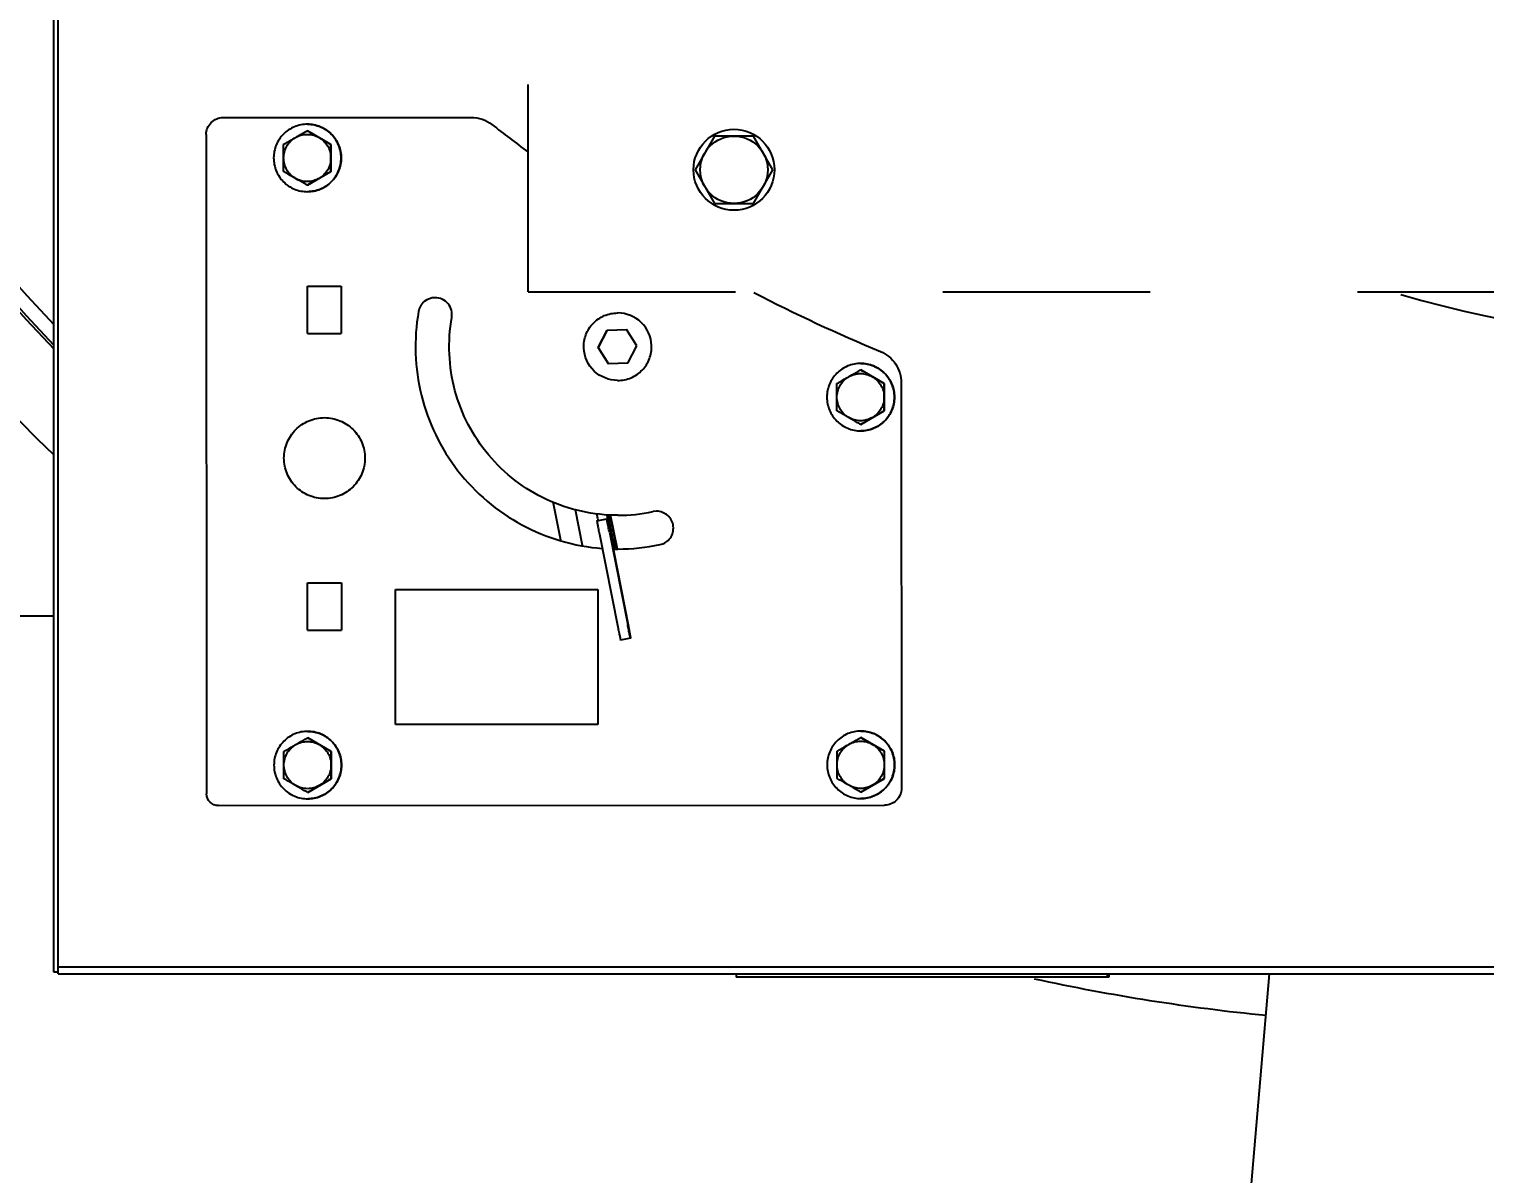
# Model space of a CAD drawing. Header units: millimetres. Extents: x 6781 to 13993, y -7973 to 4183.
# Drawn here: x 12233.8 to 12449.6, y 2754.2 to 2923.9 of the extents above; entities that cross this region are included whole.
import ezdxf

# ---------------------------------------------------------------- set-up
doc = ezdxf.new("R2010")
doc.units = ezdxf.units.MM
doc.header["$LTSCALE"] = 307.34
doc.header["$PDMODE"] = 3
doc.header["$PDSIZE"] = 8
doc.linetypes.add('HIDDEN', pattern=[0.2, 0.1, -0.1])
doc.layers.get('0').update_dxf_attribs({"linetype": 'CONTINUOUS'})
doc.layers.get('Defpoints').update_dxf_attribs({"linetype": 'CONTINUOUS'})
doc.styles.get("Standard").update_dxf_attribs({"font": 'calibri.ttf'})
doc.dimstyles.new('DIMSTYLE_2', dxfattribs={"dimtxt": 35, "dimasz": 35, "dimexe": 1.5, "dimexo": 1, "dimgap": 0.875, "dimtad": 1, "dimdec": 0, "dimdsep": 46, "dimtxsty": 'Standard', "dimblk": '_FILLED', "dimblk1": '_FILLED', "dimblk2": '_FILLED', "dimcen": 0.09, "dimazin": 2, "dimtp": 0.01, "dimtm": 0.01, "dimtfac": 1, "dimtdec": 0, "dimtofl": 0, "dimtmove": 0, "dimatfit": 3, "dimldrblk": '_FILLED', "dimfxl": 1, "dimtolj": 1, "dimarcsym": 0})

# ---------------------------------------------------------------- blocks, each defined once
blk = doc.blocks.new('_FILLED')
at = {"color": 0, "linetype": 'ByBlock'}
blk.add_solid([(0, 0), (-1, 0.2143), (-1, -0.2143)], dxfattribs=at)
blk = doc.blocks.new('*D274')
at = {"color": 0, "linetype": 'Continuous', "lineweight": -2}
for p, q in [((12747.8, 3569.94), (12747.8, 3458.6)), ((12237.46, 2785.09), (12237.46, 3461.6)), ((12272.46, 3460.1), (12712.8, 3460.1))]:
    blk.add_line(p, q, dxfattribs=at)
at = {"layer": 'Defpoints', "color": 0}
for p in [(12747.8, 3570.94), (12747.8, 3460.1), (12237.46, 2784.09)]:
    blk.add_point(p, dxfattribs=at)
at = {"color": 0, "linetype": 'ByBlock', "lineweight": -2, "xscale": 35, "yscale": 35, "zscale": 35, "rotation": 180}
blk.add_blockref('_FILLED', (12237.46, 3460.1), dxfattribs=at)
at = {"color": 0, "linetype": 'ByBlock', "lineweight": -2, "xscale": 35, "yscale": 35, "zscale": 35}
blk.add_blockref('_FILLED', (12747.8, 3460.1), dxfattribs=at)
at = {"color": 0, "lineweight": 25, "insert": (12497.65, 3507.64), "char_height": 35, "attachment_point": 2, "line_spacing_factor": 0.9}
blk.add_mtext('\\A1;510', dxfattribs=at)

msp = doc.modelspace()

# ---------------------------------------------------------------- linework, layer by layer
at = {"color": 0, "linetype": 'HIDDEN', "lineweight": 25}
for q in [(12307.79589, 3166.93639), (12523.79589, 2884.93639)]:
    msp.add_line((12307.79589, 2884.93639), q, dxfattribs=at)
at = {"color": 0, "linetype": 'Continuous', "lineweight": 25}
for p, q in [((12238.13413, 2784.83663), (12238.13413, 3048.83663)), ((12237.45955, 2784.07663), (12237.45955, 3045.58663)), ((12262.57034, 2910.78863), (12299.33792, 2910.8073)), ((12275.04404, 2908.83643), (12275.06351, 2908.83643)), ((12278.56336, 2906.81571), (12275.06351, 2908.83643)), ((12260.07172, 2908.28736), (12260.12135, 2810.53738)), ((12278.56336, 2906.81571), (12278.54387, 2906.81571)), ((12278.56336, 2902.77425), (12278.56336, 2906.81571)), ((12335.40914, 2908.04639), (12332.52239, 2903.04639)), ((12341.18265, 2908.04639), (12335.40914, 2908.04639)), ((12344.0694, 2903.04639), (12341.18265, 2908.04639)), ((12275.06351, 2900.75353), (12278.56336, 2902.77425)), ((12278.56336, 2902.77425), (12278.54389, 2902.77425)), ((12332.52239, 2903.04639), (12335.40914, 2898.04639)), ((12341.18265, 2898.04639), (12344.0694, 2903.04639)), ((12275.06351, 2900.75353), (12275.04403, 2900.75353)), ((12335.40914, 2898.04639), (12341.18265, 2898.04639)), ((12275.07782, 2885.79498), (12280.08227, 2885.79752)), ((12275.08138, 2878.79498), (12275.07782, 2885.79498)), ((12280.07761, 2885.79752), (12280.08116, 2878.79752)), ((12280.08227, 2885.79752), (12280.08582, 2878.79752)), ((12321.03374, 2881.81834), (12321.08505, 2881.81834)), ((12275.08138, 2878.79498), (12280.08582, 2878.79752)), ((12319.4838, 2879.25663), (12318.14491, 2876.69918)), ((12318.1785, 2876.69918), (12319.51738, 2879.25663)), ((12319.4838, 2879.25663), (12322.36796, 2879.3758)), ((12323.91324, 2876.93751), (12322.36796, 2879.3758)), ((12318.14491, 2876.69918), (12319.69019, 2874.26089)), ((12318.1785, 2876.69918), (12318.14491, 2876.69918)), ((12319.71415, 2874.27608), (12318.1785, 2876.69918)), ((12322.57435, 2874.38006), (12323.91324, 2876.93751)), ((12322.57435, 2874.38006), (12319.69019, 2874.26089)), ((12357.05849, 2873.37808), (12357.07796, 2873.37808)), ((12360.57781, 2871.35735), (12357.07796, 2873.37808)), ((12321.03374, 2871.81834), (12321.08505, 2871.81834)), ((12360.57781, 2871.35735), (12360.55832, 2871.35736)), ((12360.57781, 2867.3159), (12360.57781, 2871.35735)), ((12363.08594, 2871.48488), (12363.11648, 2811.33968)), ((12277.59135, 2866.29626), (12277.59438, 2866.29626)), ((12357.07796, 2865.29517), (12360.57781, 2867.3159)), ((12360.57781, 2867.3159), (12360.55833, 2867.31589)), ((12357.07796, 2865.29517), (12357.05848, 2865.29517)), ((12277.59744, 2854.29626), (12277.59441, 2854.29626)), ((12312.6078, 2848.12051), (12311.47673, 2853.81175)), ((12314.7616, 2852.67295), (12315.81521, 2847.37147)), ((12317.97861, 2850.98366), (12319.44977, 2851.27606)), ((12319.59904, 2851.27606), (12319.44977, 2851.27606)), ((12319.59203, 2851.90583), (12319.71255, 2851.30721)), ((12319.62976, 2851.37593), (12319.6454, 2851.29345)), ((12319.67525, 2851.29896), (12319.66124, 2851.36636)), ((12321.016, 2846.82209), (12320.01063, 2851.8808)), ((12326.81352, 2852.42219), (12326.29503, 2852.3673)), ((12318.34981, 2849.02203), (12321.0788, 2835.2906)), ((12319.82097, 2849.31443), (12322.54996, 2835.58301)), ((12320.09754, 2848.33362), (12320.18383, 2848.33362)), ((12320.23322, 2848.3349), (12320.25224, 2848.24332)), ((12320.28372, 2848.23375), (12320.26375, 2848.33899)), ((12320.41738, 2846.63124), (12322.65029, 2835.32375)), ((12275.10017, 2841.79499), (12280.10461, 2841.79753)), ((12275.10372, 2834.79499), (12275.10017, 2841.79499)), ((12280.09995, 2841.79753), (12280.1035, 2834.79753)), ((12280.10461, 2841.79753), (12280.10817, 2834.79753)), ((12288.10011, 2840.80159), (12318.0988, 2840.81682)), ((12288.11026, 2820.80159), (12288.10011, 2840.80159)), ((12318.0988, 2840.81682), (12318.10895, 2820.81683)), ((12318.10346, 2840.81682), (12318.11362, 2820.81683)), ((12106.8472, 2836.93639), (12237.45955, 2836.93639)), ((12275.10372, 2834.79499), (12280.10817, 2834.79753)), ((12322.95847, 2833.62138), (12321.48731, 2833.32897)), ((12318.10895, 2820.81683), (12288.11026, 2820.80159)), ((12275.08601, 2818.83644), (12275.10548, 2818.83644)), ((12278.60533, 2816.81572), (12275.10548, 2818.83644)), ((12357.08243, 2818.87808), (12357.1019, 2818.87808)), ((12360.60175, 2816.85736), (12357.1019, 2818.87808)), ((12278.60533, 2816.81572), (12278.58584, 2816.81572)), ((12278.60533, 2812.77427), (12278.60533, 2816.81572)), ((12360.60175, 2816.85736), (12360.58226, 2816.85736)), ((12360.60175, 2812.81591), (12360.60175, 2816.85736)), ((12275.10548, 2810.75354), (12278.60533, 2812.77427)), ((12278.60533, 2812.77427), (12278.58585, 2812.77426)), ((12357.1019, 2810.79518), (12360.60175, 2812.81591)), ((12360.60175, 2812.81591), (12360.58227, 2812.8159)), ((12275.10548, 2810.75354), (12275.086, 2810.75354)), ((12357.1019, 2810.79518), (12357.08242, 2810.79518)), ((12261.87217, 2808.78826), (12360.61786, 2808.83841)), ((12238.14533, 2784.07663), (12237.45955, 2784.07663)), ((12465.12426, 2784.83663), (12238.13413, 2784.83663)), ((12238.14533, 2783.83663), (12238.14533, 2784.83663)), ((12238.14533, 2783.83663), (12465.13545, 2783.83663)), ((12338.60744, 2783.83663), (12338.60744, 2783.33663)), ((12364.20232, 2162.87553), (12417.69358, 2783.83663)), ((12393.60505, 2783.83663), (12393.60505, 2783.33663)), ((12393.88493, 2783.83663), (12393.88493, 2783.33663)), ((12393.88493, 2783.33663), (12338.60744, 2783.33663))]:
    msp.add_line(p, q, dxfattribs=at)
for radius in [6, 5]:
    msp.add_circle((12338.29589, 2903.04639), radius, dxfattribs=at)
for centre, radius, start, end in [((12446.87405, 3077.83788), 301.6, 62.0342293, 226.0323241), ((12446.87405, 3077.83788), 290.49174, 78.2975741, 223.872725), ((12446.87405, 3077.83788), 290.1, 78.2730608, 223.7869135), ((12446.87405, 3077.83788), 288, 78.2382703, 223.363236), ((12456.19216, 3106.82532), 249.97204, 232.0355105, 233.5607689), ((12456.24398, 3106.92669), 250.08629, 242.6248669, 247.3684679), ((11587.26383, 2704.17839), 747.07966, 11.12662986, 11.35799275), ((12321.07796, 2876.88325), 25.06492, 270.0125952, 282.013525), ((12321.08538, 2876.82679), 30.00844, 268.6412057, 269.9977005), ((12321.07652, 2876.8967), 30.07836, 270.0145855, 282.0133725), ((12446.87405, 3077.83788), 301.6, 257.7359708, 264.3471032)]:
    msp.add_arc(centre, radius, start, end, dxfattribs=at)
at = {"color": 0, "linetype": 'HIDDEN', "lineweight": 25}
msp.add_arc((12488.17857, 3061.73514), 184.39796, 253.9388059, 269.9601626, dxfattribs=at)
at = {"color": 0, "linetype": 'Continuous', "lineweight": 25}
for points, knots in [([(12260.07172, 2908.28736), (12260.07139, 2908.92516), (12260.60406, 2910.25422), (12261.93256, 2910.78831), (12262.57034, 2910.78863)], [0, 0, 0, 0, 0.500007632, 1, 1, 1, 1]), ([(12275.06351, 2909.79498), (12274.41324, 2909.79498), (12273.09845, 2909.53463), (12271.4366, 2908.42254), (12270.32391, 2906.7582), (12269.93365, 2904.79498), (12270.32391, 2902.83176), (12271.43659, 2901.16742), (12273.09844, 2900.05533), (12274.41324, 2899.79498), (12275.06351, 2899.79498)], [0, 0, 0, 0, 0.124997556, 0.249996502, 0.374997466, 0.500000156, 0.625002523, 0.750003146, 0.875002049, 1, 1, 1, 1]), ([(12273.2912, 2907.82607), (12273.43914, 2907.91149), (12274.02325, 2908.24858), (12274.60761, 2908.58523), (12275.04404, 2908.83643)], [0, 0, 0, 0, 0.25331826, 1, 1, 1, 1]), ([(12275.04404, 2908.83643), (12275.18688, 2908.7537), (12275.76904, 2908.41662), (12276.35142, 2908.0799), (12276.79105, 2907.82607)], [0, 0, 0, 0, 0.245377827, 1, 1, 1, 1]), ([(12275.06351, 2899.79498), (12275.71379, 2899.79498), (12277.02858, 2900.05533), (12278.69043, 2901.16742), (12279.80311, 2902.83176), (12280.19338, 2904.79498), (12279.80311, 2906.7582), (12278.69043, 2908.42254), (12277.02858, 2909.53463), (12275.71379, 2909.79498), (12275.06351, 2909.79498)], [0, 0, 0, 0, 0.124997556, 0.249996502, 0.374997466, 0.500000156, 0.625002523, 0.750003146, 0.875002049, 1, 1, 1, 1]), ([(12275.07284, 2909.79498), (12275.72311, 2909.79498), (12277.03791, 2909.53463), (12278.69976, 2908.42254), (12279.81244, 2906.7582), (12280.20271, 2904.79498), (12279.81244, 2902.83176), (12278.69976, 2901.16742), (12277.03791, 2900.05533), (12275.72312, 2899.79498), (12275.07284, 2899.79498)], [0, 0, 0, 0, 0.124997556, 0.249996502, 0.374997466, 0.500000156, 0.625002523, 0.750003146, 0.875002049, 1, 1, 1, 1]), ([(12271.54127, 2904.79498), (12271.54127, 2905.39889), (12271.86558, 2906.62843), (12272.76821, 2907.52412), (12273.2912, 2907.82607)], [0, 0, 0, 0, 0.500004709, 1, 1, 1, 1]), ([(12271.54127, 2904.79498), (12271.54127, 2904.96576), (12271.54154, 2905.63934), (12271.54284, 2906.31292), (12271.54419, 2906.81571)], [0, 0, 0, 0, 0.253548233, 1, 1, 1, 1]), ([(12271.5442, 2906.81571), (12271.68704, 2906.89844), (12272.2692, 2907.23552), (12272.85157, 2907.57224), (12273.2912, 2907.82607)], [0, 0, 0, 0, 0.245378272, 1, 1, 1, 1]), ([(12273.2912, 2907.82607), (12273.55494, 2907.97835), (12274.12483, 2908.21477), (12274.73657, 2908.29498), (12275.04112, 2908.29498)], [0, 0, 0, 0, 0.500001408, 1, 1, 1, 1]), ([(12275.04112, 2908.29498), (12275.34567, 2908.29498), (12275.95741, 2908.21477), (12276.5273, 2907.97835), (12276.79105, 2907.82607)], [0, 0, 0, 0, 0.499998592, 1, 1, 1, 1]), ([(12276.79105, 2907.82607), (12277.31403, 2907.52412), (12278.21666, 2906.62843), (12278.54097, 2905.39889), (12278.54097, 2904.79498)], [0, 0, 0, 0, 0.499995291, 1, 1, 1, 1]), ([(12276.79105, 2907.82607), (12276.93899, 2907.74065), (12277.52309, 2907.40356), (12278.10745, 2907.06691), (12278.54387, 2906.81571)], [0, 0, 0, 0, 0.253318096, 1, 1, 1, 1]), ([(12278.54389, 2906.81571), (12278.54344, 2906.65029), (12278.54179, 2905.97671), (12278.54097, 2905.30313), (12278.54097, 2904.79498)], [0, 0, 0, 0, 0.24558905, 1, 1, 1, 1]), ([(12271.54419, 2902.77425), (12271.54374, 2902.93967), (12271.54209, 2903.61325), (12271.54127, 2904.28682), (12271.54127, 2904.79498)], [0, 0, 0, 0, 0.245588912, 1, 1, 1, 1]), ([(12273.2912, 2901.76389), (12272.76821, 2902.06584), (12271.86558, 2902.96153), (12271.54127, 2904.19107), (12271.54127, 2904.79498)], [0, 0, 0, 0, 0.499995292, 1, 1, 1, 1]), ([(12278.54097, 2904.79498), (12278.54097, 2904.19107), (12278.21666, 2902.96153), (12277.31403, 2902.06584), (12276.79104, 2901.76389)], [0, 0, 0, 0, 0.500004708, 1, 1, 1, 1]), ([(12278.54097, 2904.79498), (12278.54097, 2904.62419), (12278.54123, 2903.95061), (12278.54253, 2903.27704), (12278.54389, 2902.77425)], [0, 0, 0, 0, 0.253548285, 1, 1, 1, 1]), ([(12273.2912, 2901.76389), (12273.14335, 2901.84925), (12272.56084, 2902.18573), (12271.97859, 2902.52266), (12271.5442, 2902.77425)], [0, 0, 0, 0, 0.253779749, 1, 1, 1, 1]), ([(12278.54388, 2902.77425), (12278.40021, 2902.69156), (12277.81577, 2902.35506), (12277.23152, 2902.01821), (12276.79104, 2901.76389)], [0, 0, 0, 0, 0.245797814, 1, 1, 1, 1]), ([(12275.04404, 2900.75353), (12274.90038, 2900.83622), (12274.31593, 2901.17271), (12273.73168, 2901.50957), (12273.2912, 2901.76389)], [0, 0, 0, 0, 0.245796974, 1, 1, 1, 1]), ([(12275.04112, 2901.29498), (12274.73657, 2901.29498), (12274.12483, 2901.37519), (12273.55494, 2901.61161), (12273.2912, 2901.76389)], [0, 0, 0, 0, 0.499998592, 1, 1, 1, 1]), ([(12276.79104, 2901.76389), (12276.5273, 2901.61161), (12275.95741, 2901.37519), (12275.34567, 2901.29498), (12275.04112, 2901.29498)], [0, 0, 0, 0, 0.500001408, 1, 1, 1, 1]), ([(12276.79104, 2901.76389), (12276.6432, 2901.67853), (12276.06068, 2901.34205), (12275.47843, 2901.00512), (12275.04403, 2900.75353)], [0, 0, 0, 0, 0.25378009, 1, 1, 1, 1]), ([(12294.0008, 2884.07989), (12293.43073, 2884.07961), (12292.25344, 2883.66166), (12291.63817, 2882.57428), (12291.53946, 2882.01279)], [0, 0, 0, 0, 0.499984941, 1, 1, 1, 1]), ([(12296.46373, 2881.14705), (12296.58567, 2881.8407), (12296.18657, 2883.41483), (12294.70506, 2884.08023), (12294.0008, 2884.07989)], [0, 0, 0, 0, 0.500011491, 1, 1, 1, 1]), ([(12291.53946, 2882.01279), (12290.82293, 2877.93685), (12291.10752, 2869.37954), (12296.68834, 2857.89546), (12306.42246, 2849.63275), (12314.63968, 2847.22816), (12318.76555, 2846.90815)], [0, 0, 0, 0, 0.250004807, 0.500007776, 0.75000606, 1, 1, 1, 1]), ([(12321.08347, 2851.81834), (12317.4775, 2851.81862), (12310.16839, 2853.42885), (12301.32566, 2860.23006), (12296.1593, 2870.11754), (12295.83935, 2877.59534), (12296.46373, 2881.14705)], [0, 0, 0, 0, 0.249991709, 0.499990401, 0.749994209, 1, 1, 1, 1]), ([(12316.03822, 2876.61194), (12316.01068, 2877.27857), (12316.22895, 2878.63845), (12317.32776, 2880.37453), (12319.01693, 2881.54416), (12320.3666, 2881.81825), (12321.03374, 2881.81831)], [0, 0, 0, 0, 0.250015829, 0.500007916, 0.750005165, 1, 1, 1, 1]), ([(12326.08057, 2877.02474), (12326.02923, 2878.26757), (12324.91417, 2880.80965), (12322.32803, 2881.8186), (12321.08422, 2881.81829)], [0, 0, 0, 0, 0.500015395, 1, 1, 1, 1]), ([(12321.03374, 2871.81838), (12319.79004, 2871.81827), (12317.20435, 2872.82746), (12316.08956, 2875.36926), (12316.03822, 2876.61194)], [0, 0, 0, 0, 0.499991172, 1, 1, 1, 1]), ([(12321.08588, 2871.8184), (12321.75293, 2871.81857), (12323.10237, 2872.09282), (12324.79124, 2873.26244), (12325.88986, 2874.9984), (12326.10811, 2876.35817), (12326.08057, 2877.02474)], [0, 0, 0, 0, 0.24998703, 0.499978477, 0.749976577, 1, 1, 1, 1]), ([(12357.07796, 2874.33663), (12356.42768, 2874.33663), (12355.11289, 2874.07628), (12353.45104, 2872.96419), (12352.33836, 2871.29984), (12351.94809, 2869.33662), (12352.33836, 2867.37341), (12353.45104, 2865.70906), (12355.11289, 2864.59697), (12356.42768, 2864.33663), (12357.07796, 2864.33663)], [0, 0, 0, 0, 0.124997556, 0.249996502, 0.374997466, 0.500000156, 0.625002523, 0.750003146, 0.875002049, 1, 1, 1, 1]), ([(12357.07796, 2864.33663), (12357.72823, 2864.33663), (12359.04302, 2864.59697), (12360.70487, 2865.70906), (12361.81756, 2867.37341), (12362.20782, 2869.33663), (12361.81756, 2871.29984), (12360.70488, 2872.96419), (12359.04303, 2874.07628), (12357.72823, 2874.33663), (12357.07796, 2874.33663)], [0, 0, 0, 0, 0.124997556, 0.249996502, 0.374997466, 0.500000156, 0.625002523, 0.750003146, 0.875002049, 1, 1, 1, 1]), ([(12357.08729, 2874.33663), (12357.73756, 2874.33663), (12359.05235, 2874.07628), (12360.7142, 2872.96419), (12361.82689, 2871.29984), (12362.21715, 2869.33662), (12361.82689, 2867.37341), (12360.71421, 2865.70906), (12359.05236, 2864.59697), (12357.73756, 2864.33663), (12357.08729, 2864.33663)], [0, 0, 0, 0, 0.124997556, 0.249996502, 0.374997466, 0.500000156, 0.625002523, 0.750003146, 0.875002049, 1, 1, 1, 1]), ([(12360.00994, 2876.09739), (12360.90098, 2875.72593), (12362.49818, 2874.42484), (12363.08545, 2872.45027), (12363.08594, 2871.48488)], [0, 0, 0, 0, 0.499994479, 1, 1, 1, 1]), ([(12353.55572, 2869.33663), (12353.55572, 2869.94053), (12353.88003, 2871.17008), (12354.78266, 2872.06576), (12355.30564, 2872.36771)], [0, 0, 0, 0, 0.500004709, 1, 1, 1, 1]), ([(12353.55865, 2871.35736), (12353.70149, 2871.44009), (12354.28365, 2871.77717), (12354.86602, 2872.11389), (12355.30564, 2872.36771)], [0, 0, 0, 0, 0.245378272, 1, 1, 1, 1]), ([(12355.30564, 2872.36771), (12355.45359, 2872.45314), (12356.0377, 2872.79023), (12356.62206, 2873.12688), (12357.05849, 2873.37808)], [0, 0, 0, 0, 0.25331826, 1, 1, 1, 1]), ([(12355.30564, 2872.36771), (12355.56939, 2872.52), (12356.13928, 2872.75642), (12356.75102, 2872.83663), (12357.05557, 2872.83663)], [0, 0, 0, 0, 0.500001408, 1, 1, 1, 1]), ([(12357.05557, 2872.83663), (12357.36012, 2872.83663), (12357.97186, 2872.75642), (12358.54175, 2872.52), (12358.80549, 2872.36771)], [0, 0, 0, 0, 0.499998592, 1, 1, 1, 1]), ([(12357.05849, 2873.37808), (12357.20133, 2873.29535), (12357.78349, 2872.95827), (12358.36587, 2872.62154), (12358.80549, 2872.36771)], [0, 0, 0, 0, 0.245377827, 1, 1, 1, 1]), ([(12358.80549, 2872.36771), (12359.32848, 2872.06576), (12360.2311, 2871.17008), (12360.55542, 2869.94053), (12360.55542, 2869.33663)], [0, 0, 0, 0, 0.499995291, 1, 1, 1, 1]), ([(12358.80549, 2872.36771), (12358.95344, 2872.28229), (12359.53754, 2871.9452), (12360.1219, 2871.60856), (12360.55832, 2871.35736)], [0, 0, 0, 0, 0.253318096, 1, 1, 1, 1]), ([(12353.55572, 2869.33662), (12353.55572, 2869.50741), (12353.55599, 2870.18099), (12353.55728, 2870.85457), (12353.55864, 2871.35736)], [0, 0, 0, 0, 0.253548233, 1, 1, 1, 1]), ([(12360.55833, 2871.35736), (12360.55789, 2871.19194), (12360.55624, 2870.51836), (12360.55542, 2869.84478), (12360.55542, 2869.33662)], [0, 0, 0, 0, 0.24558905, 1, 1, 1, 1]), ([(12355.30564, 2866.30554), (12354.78266, 2866.60749), (12353.88003, 2867.50317), (12353.55572, 2868.73272), (12353.55572, 2869.33663)], [0, 0, 0, 0, 0.499995292, 1, 1, 1, 1]), ([(12353.55864, 2867.31589), (12353.55819, 2867.48132), (12353.55654, 2868.15489), (12353.55572, 2868.82847), (12353.55572, 2869.33662)], [0, 0, 0, 0, 0.245588912, 1, 1, 1, 1]), ([(12360.55542, 2869.33663), (12360.55542, 2868.73272), (12360.23111, 2867.50317), (12359.32848, 2866.60749), (12358.80549, 2866.30554)], [0, 0, 0, 0, 0.500004708, 1, 1, 1, 1]), ([(12360.55542, 2869.33662), (12360.55542, 2869.16584), (12360.55568, 2868.49226), (12360.55698, 2867.81868), (12360.55833, 2867.31589)], [0, 0, 0, 0, 0.253548285, 1, 1, 1, 1]), ([(12277.59441, 2854.29626), (12276.81421, 2854.29625), (12275.23671, 2854.60856), (12273.24269, 2855.94265), (12271.90738, 2857.93932), (12271.43861, 2860.29469), (12271.90618, 2862.65029), (12273.24047, 2864.64763), (12275.23381, 2865.98274), (12276.81114, 2866.29586), (12277.59135, 2866.29626)], [0, 0, 0, 0, 0.124997666, 0.249996597, 0.374997546, 0.500000219, 0.625002566, 0.750003173, 0.875002064, 1, 1, 1, 1]), ([(12277.59438, 2866.29626), (12278.37458, 2866.29626), (12279.95208, 2865.98395), (12281.9461, 2864.64986), (12283.28141, 2862.65319), (12283.75018, 2860.29783), (12283.28261, 2857.94223), (12281.94832, 2855.94488), (12279.95499, 2854.60977), (12278.37765, 2854.29665), (12277.59744, 2854.29626)], [0, 0, 0, 0, 0.124997666, 0.249996597, 0.374997546, 0.500000219, 0.625002566, 0.750003173, 0.875002064, 1, 1, 1, 1]), ([(12355.30564, 2866.30554), (12355.1578, 2866.3909), (12354.57529, 2866.72738), (12353.99304, 2867.06431), (12353.55865, 2867.31589)], [0, 0, 0, 0, 0.253779749, 1, 1, 1, 1]), ([(12357.05849, 2865.29517), (12356.91482, 2865.37786), (12356.33037, 2865.71436), (12355.74613, 2866.05121), (12355.30564, 2866.30554)], [0, 0, 0, 0, 0.245796974, 1, 1, 1, 1]), ([(12357.05557, 2865.83663), (12356.75102, 2865.83663), (12356.13928, 2865.91683), (12355.56939, 2866.15325), (12355.30564, 2866.30554)], [0, 0, 0, 0, 0.499998592, 1, 1, 1, 1]), ([(12358.80549, 2866.30554), (12358.54175, 2866.15325), (12357.97186, 2865.91683), (12357.36012, 2865.83663), (12357.05557, 2865.83663)], [0, 0, 0, 0, 0.500001408, 1, 1, 1, 1]), ([(12358.80549, 2866.30554), (12358.65764, 2866.22017), (12358.07513, 2865.88369), (12357.49287, 2865.54676), (12357.05848, 2865.29517)], [0, 0, 0, 0, 0.25378009, 1, 1, 1, 1]), ([(12360.55832, 2867.31589), (12360.41466, 2867.2332), (12359.83021, 2866.89671), (12359.24597, 2866.55986), (12358.80549, 2866.30554)], [0, 0, 0, 0, 0.245797814, 1, 1, 1, 1]), ([(12317.93581, 2852.03322), (12317.95752, 2851.92119), (12318.01997, 2851.59399), (12318.08407, 2851.26702), (12318.11937, 2851.05088)], [0, 0, 0, 0, 0.342555526, 1, 1, 1, 1]), ([(12317.97861, 2850.98366), (12317.96598, 2850.98366), (12317.9902, 2850.93547), (12317.98788, 2850.89611), (12318.01066, 2850.79263), (12318.03624, 2850.63345), (12318.08336, 2850.39071), (12318.13875, 2850.09799), (12318.22866, 2849.63525), (12318.3001, 2849.27219), (12318.34981, 2849.02203)], [0, 0, 0, 0, 0.018984855, 0.042708704, 0.075678747, 0.167935602, 0.292233918, 0.443812904, 0.616781578, 1, 1, 1, 1]), ([(12319.82097, 2849.31443), (12319.77126, 2849.56459), (12319.69982, 2849.92766), (12319.60991, 2850.3904), (12319.55452, 2850.68312), (12319.5074, 2850.92586), (12319.48182, 2851.08503), (12319.45904, 2851.18851), (12319.46136, 2851.22788), (12319.43714, 2851.27606), (12319.44977, 2851.27606)], [0, 0, 0, 0, 0.383218273, 0.556186935, 0.707765938, 0.832064292, 0.924321191, 0.95729126, 0.981015122, 1, 1, 1, 1]), ([(12319.59904, 2851.27606), (12319.60252, 2851.27606), (12319.59406, 2851.2985), (12319.59633, 2851.32122), (12319.58402, 2851.37715), (12319.56759, 2851.48159), (12319.53309, 2851.66251), (12319.5045, 2851.81678), (12319.48763, 2851.90555)], [0, 0, 0, 0, 0.016306003, 0.065382637, 0.146917742, 0.260084739, 0.576058045, 1, 1, 1, 1]), ([(12319.53082, 2851.91741), (12319.536, 2851.88646), (12319.56758, 2851.70571), (12319.6015, 2851.52538), (12319.62976, 2851.37593)], [0, 0, 0, 0, 0.171015173, 1, 1, 1, 1]), ([(12319.66124, 2851.36636), (12319.64885, 2851.42583), (12319.61037, 2851.60908), (12319.57172, 2851.79232), (12319.54337, 2851.91561)], [0, 0, 0, 0, 0.324390851, 1, 1, 1, 1]), ([(12319.6454, 2851.29345), (12319.66601, 2851.185), (12319.76122, 2850.6885), (12319.85872, 2850.19243), (12319.93575, 2849.80484)], [0, 0, 0, 0, 0.218344758, 1, 1, 1, 1]), ([(12319.97773, 2849.80484), (12319.95071, 2849.9408), (12319.85121, 2850.43911), (12319.75032, 2850.93714), (12319.67525, 2851.29896)], [0, 0, 0, 0, 0.272792901, 1, 1, 1, 1]), ([(12320.92199, 2846.81163), (12320.83933, 2847.2181), (12320.49743, 2848.90916), (12320.16146, 2850.60141), (12319.90975, 2851.8875)], [0, 0, 0, 0, 0.240418989, 1, 1, 1, 1]), ([(12319.954, 2851.89749), (12319.97197, 2851.79198), (12320.1009, 2851.09347), (12320.23798, 2850.39653), (12320.35557, 2849.80484)], [0, 0, 0, 0, 0.150682668, 1, 1, 1, 1]), ([(12320.39755, 2849.80484), (12320.35274, 2850.03029), (12320.21206, 2850.72781), (12320.0743, 2851.4261), (12319.96769, 2851.89589)], [0, 0, 0, 0, 0.323016568, 1, 1, 1, 1]), ([(12327.33703, 2847.47709), (12327.92124, 2847.60158), (12329.03494, 2848.31773), (12329.53176, 2850.20955), (12328.65008, 2851.95556), (12327.41093, 2852.42291), (12326.81352, 2852.42211)], [0, 0, 0, 0, 0.249988448, 0.499980616, 0.749975302, 1, 1, 1, 1]), ([(12319.93575, 2849.80484), (12319.96224, 2849.67156), (12320.06012, 2849.18132), (12320.15935, 2848.69135), (12320.23322, 2848.3349)], [0, 0, 0, 0, 0.271825292, 1, 1, 1, 1]), ([(12320.26375, 2848.33899), (12320.24332, 2848.44637), (12320.14949, 2848.93528), (12320.05347, 2849.42377), (12319.97773, 2849.80484)], [0, 0, 0, 0, 0.219570683, 1, 1, 1, 1]), ([(12320.35557, 2849.80484), (12320.42863, 2849.43629), (12320.53769, 2848.88318), (12320.69497, 2848.14879), (12320.76251, 2847.77832), (12320.81518, 2847.59802)], [0, 0, 0, 0, 0.500021581, 0.750027915, 1, 1, 1, 1]), ([(12320.81518, 2847.59802), (12320.81878, 2847.59877), (12320.81022, 2847.6203), (12320.8124, 2847.64552), (12320.79996, 2847.70202), (12320.78314, 2847.80988), (12320.74793, 2847.99546), (12320.69785, 2848.26564), (12320.63449, 2848.59585), (12320.53388, 2849.11551), (12320.45342, 2849.52373), (12320.39755, 2849.80484)], [0, 0, 0, 0, 0.004910747, 0.019326439, 0.04317136, 0.076232083, 0.16859292, 0.292895033, 0.444394922, 0.617217057, 1, 1, 1, 1]), ([(12320.09754, 2848.33362), (12320.09722, 2848.33362), (12320.09709, 2848.33188), (12320.09709, 2848.33102), (12320.09713, 2848.33016)], [0, 0, 0, 0, 0.267145136, 1, 1, 1, 1]), ([(12320.09713, 2848.33016), (12320.09917, 2848.27806), (12320.13875, 2848.10488), (12320.19671, 2847.75212), (12320.29932, 2847.23763), (12320.37513, 2846.84515), (12320.41738, 2846.63124)], [0, 0, 0, 0, 0.09047374, 0.306166398, 0.621656294, 1, 1, 1, 1]), ([(12320.20203, 2848.2664), (12320.19809, 2848.28322), (12320.18794, 2848.29798), (12320.18978, 2848.33362), (12320.18383, 2848.33362)], [0, 0, 0, 0, 0.743598021, 1, 1, 1, 1]), ([(12320.49743, 2846.84677), (12320.465, 2847.008), (12320.36817, 2847.48153), (12320.27473, 2847.95591), (12320.20203, 2848.2664)], [0, 0, 0, 0, 0.340256401, 1, 1, 1, 1]), ([(12320.39536, 2847.59802), (12320.39889, 2847.59876), (12320.39054, 2847.61986), (12320.39267, 2847.6446), (12320.38051, 2847.7), (12320.36403, 2847.80582), (12320.32946, 2847.98801), (12320.3007, 2848.14395), (12320.28372, 2848.23375)], [0, 0, 0, 0, 0.016755572, 0.065929741, 0.147272846, 0.260080242, 0.575354935, 1, 1, 1, 1]), ([(12320.30069, 2848.34836), (12320.32634, 2848.21792), (12320.42594, 2847.71076), (12320.52497, 2847.20349), (12320.59814, 2846.82661)], [0, 0, 0, 0, 0.257196691, 1, 1, 1, 1]), ([(12322.95847, 2833.62138), (12322.95508, 2833.62138), (12322.95509, 2833.64098), (12322.94435, 2833.66262), (12322.93542, 2833.71296), (12322.91236, 2833.80836), (12322.87809, 2833.97329), (12322.82714, 2834.21342), (12322.76675, 2834.50712), (12322.67253, 2834.96928), (12322.59971, 2835.33267), (12322.54996, 2835.58301)], [0, 0, 0, 0, 0.005074101, 0.019645822, 0.043628651, 0.076813613, 0.169360883, 0.293755353, 0.445232199, 0.617904639, 1, 1, 1, 1]), ([(12321.0788, 2835.2906), (12321.12855, 2835.04027), (12321.20137, 2834.67687), (12321.29559, 2834.21471), (12321.35598, 2833.92101), (12321.40693, 2833.68088), (12321.4412, 2833.51596), (12321.46426, 2833.42055), (12321.47319, 2833.37022), (12321.48393, 2833.34857), (12321.48392, 2833.32897), (12321.48731, 2833.32897)], [0, 0, 0, 0, 0.382095212, 0.55476764, 0.706244503, 0.830639011, 0.923186324, 0.956371312, 0.980354154, 0.994925891, 1, 1, 1, 1]), ([(12322.65029, 2835.32375), (12322.68587, 2835.14357), (12322.79078, 2834.60348), (12322.89909, 2834.06388), (12322.95934, 2833.70232)], [0, 0, 0, 0, 0.333811469, 1, 1, 1, 1]), ([(12322.95934, 2833.70232), (12322.9627, 2833.68217), (12322.95748, 2833.6656), (12322.97693, 2833.62138), (12322.97012, 2833.62138)], [0, 0, 0, 0, 0.750039121, 1, 1, 1, 1]), ([(12275.10921, 2819.79499), (12274.45894, 2819.79499), (12273.14415, 2819.53465), (12271.4823, 2818.42256), (12270.36961, 2816.75821), (12269.97935, 2814.79499), (12270.36961, 2812.83178), (12271.48229, 2811.16743), (12273.14414, 2810.05534), (12274.45894, 2809.79499), (12275.10921, 2809.79499)], [0, 0, 0, 0, 0.124997556, 0.249996502, 0.374997466, 0.500000156, 0.625002523, 0.750003146, 0.875002049, 1, 1, 1, 1]), ([(12273.33317, 2817.82608), (12273.48111, 2817.9115), (12274.06522, 2818.2486), (12274.64958, 2818.58524), (12275.08601, 2818.83644)], [0, 0, 0, 0, 0.25331826, 1, 1, 1, 1]), ([(12273.33317, 2817.82608), (12273.59691, 2817.97836), (12274.1668, 2818.21478), (12274.77854, 2818.29499), (12275.08309, 2818.29499)], [0, 0, 0, 0, 0.500001408, 1, 1, 1, 1]), ([(12275.08309, 2818.29499), (12275.38764, 2818.29499), (12275.99938, 2818.21478), (12276.56927, 2817.97836), (12276.83301, 2817.82608)], [0, 0, 0, 0, 0.499998592, 1, 1, 1, 1]), ([(12275.08601, 2818.83644), (12275.22885, 2818.75371), (12275.81101, 2818.41663), (12276.39339, 2818.07991), (12276.83301, 2817.82608)], [0, 0, 0, 0, 0.245377827, 1, 1, 1, 1]), ([(12275.10921, 2809.79499), (12275.75949, 2809.79499), (12277.07428, 2810.05534), (12278.73613, 2811.16743), (12279.84881, 2812.83178), (12280.23908, 2814.79499), (12279.84881, 2816.75821), (12278.73613, 2818.42255), (12277.07428, 2819.53464), (12275.75949, 2819.79499), (12275.10921, 2819.79499)], [0, 0, 0, 0, 0.124997556, 0.249996502, 0.374997466, 0.500000156, 0.625002523, 0.750003146, 0.875002049, 1, 1, 1, 1]), ([(12275.11854, 2819.79499), (12275.76881, 2819.79499), (12277.08361, 2819.53465), (12278.74546, 2818.42256), (12279.85814, 2816.75821), (12280.24841, 2814.79499), (12279.85814, 2812.83178), (12278.74546, 2811.16743), (12277.08361, 2810.05534), (12275.76882, 2809.79499), (12275.11854, 2809.79499)], [0, 0, 0, 0, 0.124997556, 0.249996502, 0.374997466, 0.500000156, 0.625002523, 0.750003146, 0.875002049, 1, 1, 1, 1]), ([(12357.10563, 2819.83663), (12356.45536, 2819.83663), (12355.14057, 2819.57629), (12353.47872, 2818.4642), (12352.36603, 2816.79985), (12351.97577, 2814.83663), (12352.36604, 2812.87342), (12353.47871, 2811.20907), (12355.14056, 2810.09698), (12356.45536, 2809.83663), (12357.10563, 2809.83663)], [0, 0, 0, 0, 0.124997556, 0.249996502, 0.374997466, 0.500000156, 0.625002523, 0.750003146, 0.875002049, 1, 1, 1, 1]), ([(12355.32959, 2817.86772), (12355.47753, 2817.95314), (12356.06164, 2818.29024), (12356.646, 2818.62688), (12357.08243, 2818.87808)], [0, 0, 0, 0, 0.25331826, 1, 1, 1, 1]), ([(12355.32959, 2817.86772), (12355.59333, 2818.02), (12356.16322, 2818.25642), (12356.77496, 2818.33663), (12357.07951, 2818.33663)], [0, 0, 0, 0, 0.500001408, 1, 1, 1, 1]), ([(12357.07951, 2818.33663), (12357.38406, 2818.33663), (12357.9958, 2818.25642), (12358.56569, 2818.02), (12358.82943, 2817.86772)], [0, 0, 0, 0, 0.499998592, 1, 1, 1, 1]), ([(12357.08243, 2818.87808), (12357.22527, 2818.79535), (12357.80743, 2818.45827), (12358.38981, 2818.12155), (12358.82943, 2817.86772)], [0, 0, 0, 0, 0.245377827, 1, 1, 1, 1]), ([(12357.10563, 2809.83663), (12357.75591, 2809.83663), (12359.0707, 2810.09698), (12360.73255, 2811.20907), (12361.84523, 2812.87342), (12362.2355, 2814.83663), (12361.84523, 2816.79985), (12360.73255, 2818.46419), (12359.0707, 2819.57628), (12357.75591, 2819.83663), (12357.10563, 2819.83663)], [0, 0, 0, 0, 0.124997556, 0.249996502, 0.374997466, 0.500000156, 0.625002523, 0.750003146, 0.875002049, 1, 1, 1, 1]), ([(12357.11496, 2819.83663), (12357.76524, 2819.83663), (12359.08003, 2819.57629), (12360.74188, 2818.4642), (12361.85456, 2816.79985), (12362.24483, 2814.83663), (12361.85456, 2812.87342), (12360.74188, 2811.20907), (12359.08003, 2810.09698), (12357.76524, 2809.83663), (12357.11496, 2809.83663)], [0, 0, 0, 0, 0.124997556, 0.249996502, 0.374997466, 0.500000156, 0.625002523, 0.750003146, 0.875002049, 1, 1, 1, 1]), ([(12271.58324, 2814.79499), (12271.58324, 2815.3989), (12271.90755, 2816.62844), (12272.81018, 2817.52413), (12273.33317, 2817.82608)], [0, 0, 0, 0, 0.500004709, 1, 1, 1, 1]), ([(12271.58324, 2814.79499), (12271.58324, 2814.96577), (12271.58351, 2815.63935), (12271.5848, 2816.31293), (12271.58616, 2816.81573)], [0, 0, 0, 0, 0.253548233, 1, 1, 1, 1]), ([(12271.58617, 2816.81572), (12271.72901, 2816.89845), (12272.31117, 2817.23553), (12272.89354, 2817.57225), (12273.33317, 2817.82608)], [0, 0, 0, 0, 0.245378272, 1, 1, 1, 1]), ([(12276.83301, 2817.82608), (12277.356, 2817.52413), (12278.25863, 2816.62844), (12278.58294, 2815.3989), (12278.58294, 2814.79499)], [0, 0, 0, 0, 0.499995291, 1, 1, 1, 1]), ([(12276.83301, 2817.82608), (12276.98096, 2817.74066), (12277.56506, 2817.40357), (12278.14942, 2817.06692), (12278.58584, 2816.81572)], [0, 0, 0, 0, 0.253318096, 1, 1, 1, 1]), ([(12278.58585, 2816.81573), (12278.58541, 2816.6503), (12278.58376, 2815.97672), (12278.58294, 2815.30314), (12278.58294, 2814.79499)], [0, 0, 0, 0, 0.24558905, 1, 1, 1, 1]), ([(12353.57966, 2814.83663), (12353.57966, 2815.44054), (12353.90397, 2816.67008), (12354.8066, 2817.56577), (12355.32959, 2817.86772)], [0, 0, 0, 0, 0.500004709, 1, 1, 1, 1]), ([(12353.57966, 2814.83663), (12353.57966, 2815.00741), (12353.57993, 2815.68099), (12353.58123, 2816.35457), (12353.58258, 2816.85737)], [0, 0, 0, 0, 0.253548233, 1, 1, 1, 1]), ([(12353.58259, 2816.85736), (12353.72543, 2816.94009), (12354.30759, 2817.27717), (12354.88996, 2817.61389), (12355.32959, 2817.86772)], [0, 0, 0, 0, 0.245378272, 1, 1, 1, 1]), ([(12358.82943, 2817.86772), (12359.35242, 2817.56577), (12360.25505, 2816.67008), (12360.57936, 2815.44054), (12360.57936, 2814.83663)], [0, 0, 0, 0, 0.499995291, 1, 1, 1, 1]), ([(12358.82943, 2817.86772), (12358.97738, 2817.7823), (12359.56148, 2817.44521), (12360.14584, 2817.10856), (12360.58226, 2816.85736)], [0, 0, 0, 0, 0.253318096, 1, 1, 1, 1]), ([(12360.58227, 2816.85737), (12360.58183, 2816.69194), (12360.58018, 2816.01836), (12360.57936, 2815.34478), (12360.57936, 2814.83663)], [0, 0, 0, 0, 0.24558905, 1, 1, 1, 1]), ([(12271.58616, 2812.77426), (12271.58571, 2812.93968), (12271.58406, 2813.61326), (12271.58324, 2814.28683), (12271.58324, 2814.79499)], [0, 0, 0, 0, 0.245588912, 1, 1, 1, 1]), ([(12273.33317, 2811.7639), (12272.81018, 2812.06586), (12271.90755, 2812.96154), (12271.58324, 2814.19108), (12271.58324, 2814.79499)], [0, 0, 0, 0, 0.499995292, 1, 1, 1, 1]), ([(12278.58294, 2814.79499), (12278.58294, 2814.19108), (12278.25863, 2812.96154), (12277.356, 2812.06586), (12276.83301, 2811.7639)], [0, 0, 0, 0, 0.500004708, 1, 1, 1, 1]), ([(12278.58294, 2814.79499), (12278.58294, 2814.6242), (12278.5832, 2813.95063), (12278.5845, 2813.27705), (12278.58585, 2812.77426)], [0, 0, 0, 0, 0.253548285, 1, 1, 1, 1]), ([(12353.58258, 2812.8159), (12353.58213, 2812.98132), (12353.58048, 2813.6549), (12353.57966, 2814.32847), (12353.57966, 2814.83663)], [0, 0, 0, 0, 0.245588912, 1, 1, 1, 1]), ([(12355.32959, 2811.80554), (12354.8066, 2812.1075), (12353.90397, 2813.00318), (12353.57966, 2814.23272), (12353.57966, 2814.83663)], [0, 0, 0, 0, 0.499995292, 1, 1, 1, 1]), ([(12360.57936, 2814.83663), (12360.57936, 2814.23272), (12360.25505, 2813.00318), (12359.35242, 2812.1075), (12358.82943, 2811.80554)], [0, 0, 0, 0, 0.500004708, 1, 1, 1, 1]), ([(12360.57936, 2814.83663), (12360.57936, 2814.66584), (12360.57962, 2813.99227), (12360.58092, 2813.31869), (12360.58227, 2812.8159)], [0, 0, 0, 0, 0.253548285, 1, 1, 1, 1]), ([(12273.33317, 2811.7639), (12273.18532, 2811.84927), (12272.60281, 2812.18575), (12272.02056, 2812.52267), (12271.58617, 2812.77426)], [0, 0, 0, 0, 0.253779749, 1, 1, 1, 1]), ([(12275.08601, 2810.75354), (12274.94235, 2810.83623), (12274.3579, 2811.17273), (12273.77365, 2811.50958), (12273.33317, 2811.7639)], [0, 0, 0, 0, 0.245796974, 1, 1, 1, 1]), ([(12275.08309, 2811.29499), (12274.77854, 2811.29499), (12274.1668, 2811.3752), (12273.59691, 2811.61162), (12273.33317, 2811.7639)], [0, 0, 0, 0, 0.499998592, 1, 1, 1, 1]), ([(12276.83301, 2811.7639), (12276.56927, 2811.61162), (12275.99938, 2811.3752), (12275.38764, 2811.29499), (12275.08309, 2811.29499)], [0, 0, 0, 0, 0.500001408, 1, 1, 1, 1]), ([(12276.83301, 2811.7639), (12276.68517, 2811.67854), (12276.10265, 2811.34206), (12275.52039, 2811.00513), (12275.086, 2810.75354)], [0, 0, 0, 0, 0.25378009, 1, 1, 1, 1]), ([(12278.58585, 2812.77426), (12278.44218, 2812.69157), (12277.85773, 2812.35508), (12277.27349, 2812.01823), (12276.83301, 2811.7639)], [0, 0, 0, 0, 0.245797814, 1, 1, 1, 1]), ([(12355.32959, 2811.80554), (12355.18174, 2811.89091), (12354.59923, 2812.22739), (12354.01698, 2812.56431), (12353.58259, 2812.8159)], [0, 0, 0, 0, 0.253779749, 1, 1, 1, 1]), ([(12357.08243, 2810.79518), (12356.93877, 2810.87787), (12356.35432, 2811.21437), (12355.77007, 2811.55122), (12355.32959, 2811.80554)], [0, 0, 0, 0, 0.245796974, 1, 1, 1, 1]), ([(12357.07951, 2811.33663), (12356.77496, 2811.33663), (12356.16322, 2811.41684), (12355.59333, 2811.65326), (12355.32959, 2811.80554)], [0, 0, 0, 0, 0.499998592, 1, 1, 1, 1]), ([(12358.82943, 2811.80554), (12358.56569, 2811.65326), (12357.9958, 2811.41684), (12357.38406, 2811.33663), (12357.07951, 2811.33663)], [0, 0, 0, 0, 0.500001408, 1, 1, 1, 1]), ([(12358.82943, 2811.80554), (12358.68159, 2811.72018), (12358.09907, 2811.3837), (12357.51682, 2811.04677), (12357.08242, 2810.79518)], [0, 0, 0, 0, 0.25378009, 1, 1, 1, 1]), ([(12360.58227, 2812.8159), (12360.4386, 2812.73321), (12359.85415, 2812.39672), (12359.26991, 2812.05987), (12358.82943, 2811.80554)], [0, 0, 0, 0, 0.245797814, 1, 1, 1, 1]), ([(12261.87217, 2808.78826), (12261.42573, 2808.78804), (12260.49551, 2809.16108), (12260.12158, 2810.09093), (12260.12135, 2810.53738)], [0, 0, 0, 0, 0.499992457, 1, 1, 1, 1]), ([(12363.11648, 2811.33968), (12363.1168, 2810.70188), (12362.58414, 2809.37282), (12361.25564, 2808.83873), (12360.61786, 2808.83841)], [0, 0, 0, 0, 0.500007632, 1, 1, 1, 1]), ([(12237.45955, 2784.07663), (12237.42863, 2784.07663), (12237.61921, 2784.20398), (12237.63045, 2784.25227), (12237.68408, 2784.30634)], [0, 0, 0, 0, 0.288733228, 1, 1, 1, 1])]:
    msp.add_open_spline(points, degree=3, knots=knots, dxfattribs=at)
for points in [[(12299.33792, 2910.8073), (12300.4229, 2910.80786), (12301.56073, 2910.41677), (12302.41612, 2909.74932)], [(12320.25224, 2848.24332), (12320.30551, 2848.02953), (12320.33416, 2847.80968), (12320.39536, 2847.59802)]]:
    msp.add_open_spline(points, degree=3, dxfattribs=at)

# ---------------------------------------------------------------- dimensions: what is measured, and where the dimension line sits
dim = msp.add_linear_dim(base=(12747.79589, 3460.10258), p1=(12237.45955, 2784.0938), p2=(12747.79589, 3570.93639), dimstyle='DIMSTYLE_2', dxfattribs=at)
dim.commit()
dim.dimension.update_dxf_attribs({"geometry": '*D274', "text_midpoint": (12497.6529, 3460.10258), "dimtype": 160})

doc.saveas('drawing.dxf')
